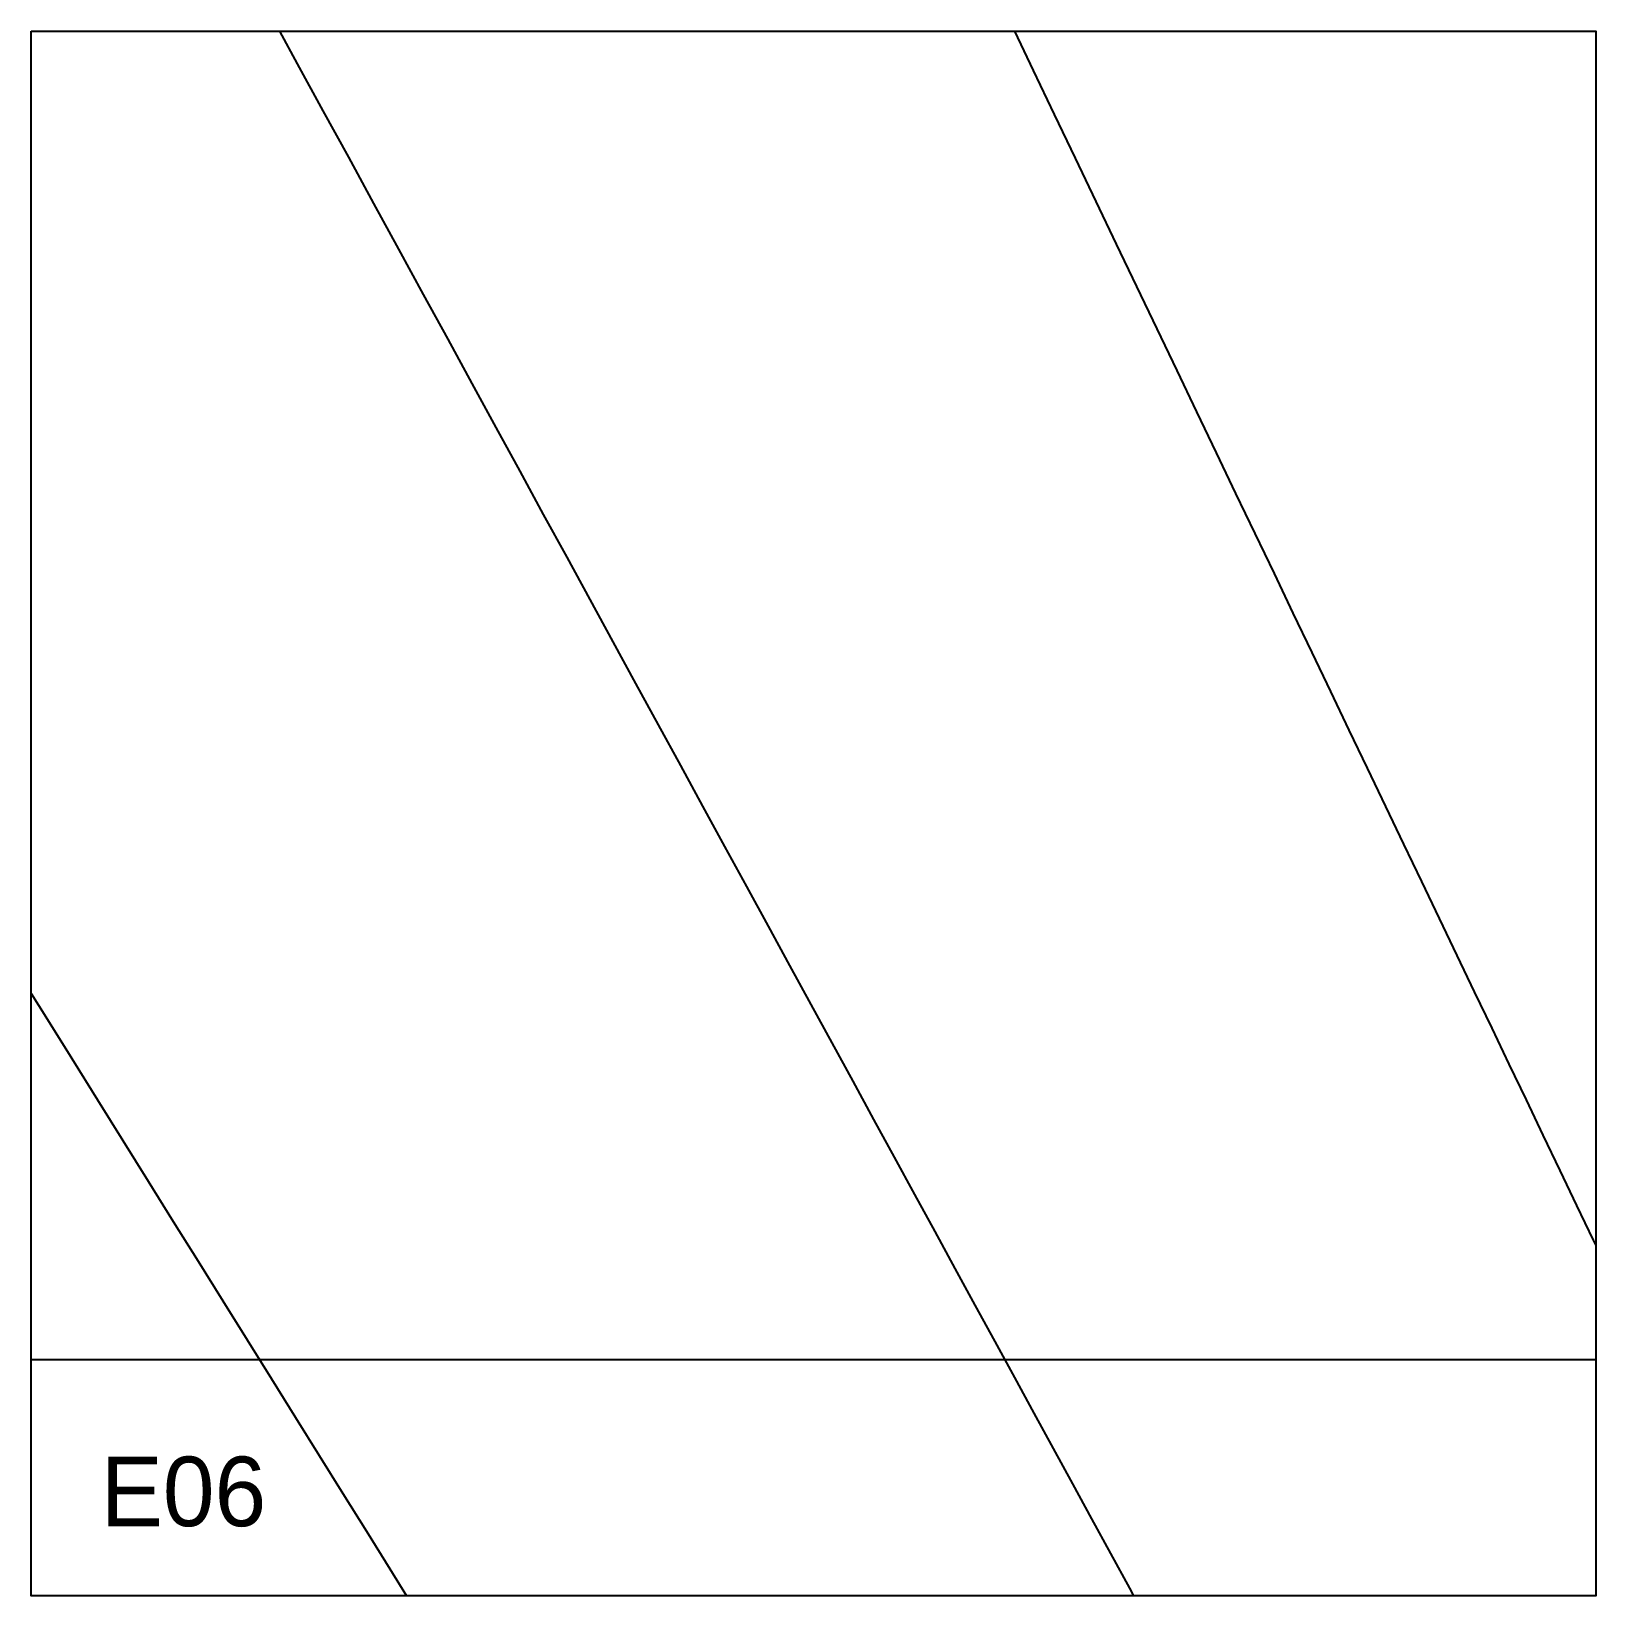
# Model space of a CAD drawing. Header units: millimetres. Extents: x 0 to 900, y 0 to 900.
import ezdxf

# ---------------------------------------------------------------- set-up
doc = ezdxf.new("R2010")
doc.units = ezdxf.units.MM
for name, color, linetype in [('CUT', 1, 'Continuous'), ('DECL', 30, 'Continuous'), ('HOUR', 7, 'Continuous'), ('HOUR15', 9, 'Continuous'), ('HOUR30', 8, 'Continuous'), ('ID', 3, 'Continuous')]:
    doc.layers.add(name, color=color, linetype=linetype)

msp = doc.modelspace()

# ---------------------------------------------------------------- linework, layer by layer
at = {"layer": 'CUT'}
msp.add_lwpolyline([(0, 900), (900, 900), (900, 0), (0, 0), (0, 900)], close=True, dxfattribs=at)
at = {"layer": 'DECL'}
msp.add_lwpolyline([(0, 135.94), (23.47, 135.94), (55.5, 135.94), (87.19, 135.94), (118.52, 135.94), (149.51, 135.94), (180.17, 135.94), (210.5, 135.94), (240.51, 135.94), (270.2, 135.94), (299.58, 135.94), (328.66, 135.94), (357.44, 135.94), (385.93, 135.94), (414.14, 135.94), (442.06, 135.94), (469.7, 135.94), (497.07, 135.94), (524.18, 135.94), (551.03, 135.94), (577.62, 135.94), (603.96, 135.94), (630.05, 135.94), (655.9, 135.94), (681.51, 135.94), (706.88, 135.94), (732.03, 135.94), (756.95, 135.94), (781.64, 135.94), (806.12, 135.94), (830.39, 135.94), (854.44, 135.94), (878.29, 135.94), (900, 135.94)], dxfattribs=at)
at = {"layer": 'HOUR'}
msp.add_lwpolyline([(565.56, 900), (576.34, 877.5), (588.47, 852.16), (600.49, 827.05), (612.4, 802.17), (624.21, 777.52), (635.9, 753.09), (647.49, 728.89), (658.98, 704.89), (670.37, 681.11), (681.66, 657.53), (692.85, 634.16), (703.94, 610.99), (714.94, 588.02), (725.85, 565.24), (736.67, 542.65), (747.4, 520.24), (758.03, 498.02), (768.59, 475.99), (779.05, 454.12), (789.44, 432.44), (799.74, 410.92), (809.96, 389.58), (820.1, 368.4), (830.16, 347.38), (840.15, 326.53), (850.06, 305.83), (859.9, 285.29), (869.66, 264.9), (879.35, 244.66), (888.97, 224.57), (898.52, 204.63), (900, 201.53)], dxfattribs=at)
at = {"layer": 'HOUR15'}
msp.add_lwpolyline([(142.85, 900), (153.04, 881.34), (167.8, 854.29), (182.43, 827.49), (196.91, 800.96), (211.26, 774.68), (225.47, 748.65), (239.54, 722.86), (253.49, 697.31), (267.3, 672), (280.99, 646.92), (294.56, 622.07), (308, 597.44), (321.33, 573.03), (334.53, 548.84), (347.62, 524.86), (360.6, 501.08), (373.46, 477.52), (386.22, 454.15), (398.87, 430.98), (411.41, 408), (423.84, 385.22), (436.18, 362.62), (448.41, 340.21), (460.55, 317.98), (472.58, 295.93), (484.52, 274.05), (496.37, 252.35), (508.13, 230.82), (519.79, 209.45), (531.36, 188.25), (542.85, 167.21), (554.25, 146.32), (565.56, 125.6), (576.79, 105.03), (587.94, 84.6), (599, 64.33), (609.99, 44.21), (620.89, 24.22), (631.72, 4.39), (634.12, 0)], dxfattribs=at)
at = {"layer": 'HOUR30'}
msp.add_lwpolyline([(0, 346.41), (8.39, 332.94), (23.3, 309.02), (38.08, 285.31), (52.73, 261.8), (67.26, 238.49), (81.67, 215.37), (95.96, 192.44), (110.13, 169.7), (124.18, 147.15), (138.13, 124.78), (151.96, 102.59), (165.68, 80.57), (179.29, 58.73), (192.8, 37.06), (206.2, 15.55), (215.89, 0)], dxfattribs=at)

# ---------------------------------------------------------------- texts
at = {"layer": 'ID'}
msp.add_text('E06', height=40, dxfattribs=at).set_placement((40, 40))

doc.saveas('drawing.dxf')
